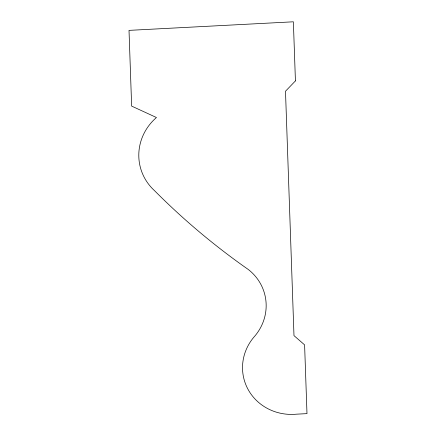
<?xml version="1.0" encoding="UTF-8"?>
<svg xmlns="http://www.w3.org/2000/svg" width="436" height="436" viewBox="0 0 436 436"><rect width="100%" height="100%" fill="white"/><g stroke="black" fill="none" stroke-linecap="round" stroke-linejoin="round"><path stroke-width="0.65" d="M295.428 80.9L285.493 91.233L293.984 335.622L304.601 344.881L306.988 413.633L296.567 414.173A50.162 47.649 -12.4 0 1 247.817 388.956A50.162 47.649 -12.4 0 1 255.016 335.851A49.971 47.47 -12.4 0 0 248.269 269.475A723.117 686.945 -12.4 0 1 154.557 190.696A52.478 49.851 -12.4 0 1 156.448 117.513L131.645 106.101L129.012 30.373L293.373 21.8L295.428 80.9"/></g></svg>
